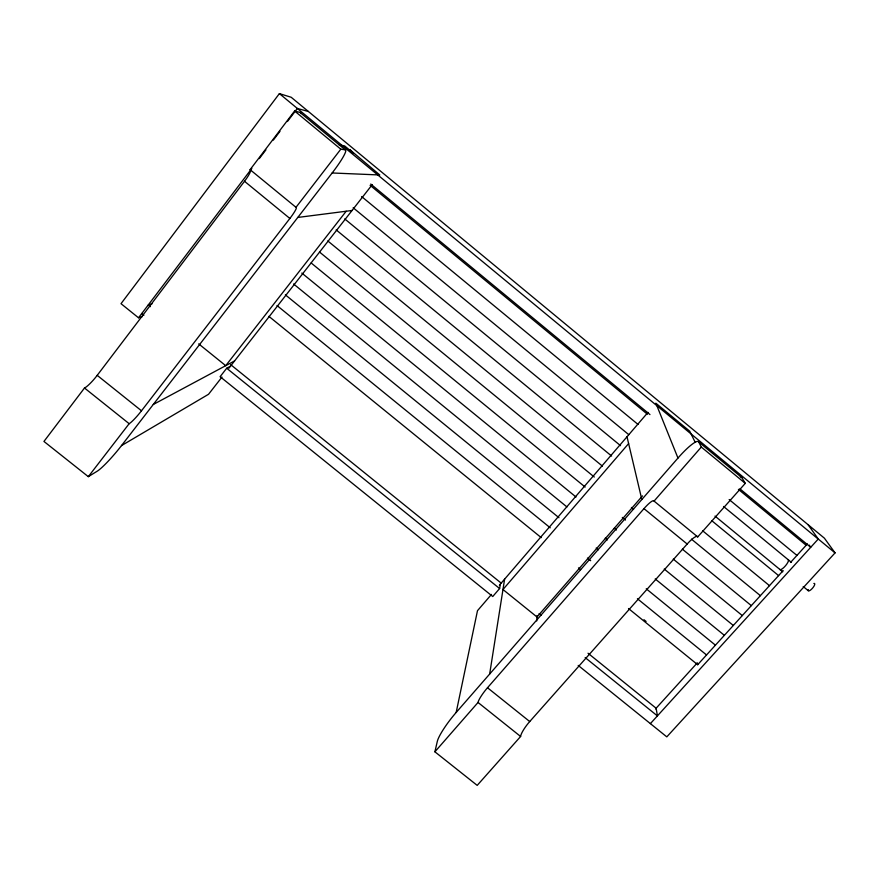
<?xml version="1.0" encoding="UTF-8"?>
<svg xmlns="http://www.w3.org/2000/svg" width="879" height="879" viewBox="0 0 879 879"><rect width="100%" height="100%" fill="white"/><g stroke="black" fill="none" stroke-linecap="round" stroke-linejoin="round"><path stroke-width="1.32" d="M536.706 620.937L537.08 615.476M489.658 674.061L504.612 579.14M230.485 366.18L226.705 368.235L220.113 376.684L492.745 596.522L499.613 588.534L500.36 584.096M456.179 712.451L677.973 458.058A28.359 5.142 -49.9 0 1 698.739 441.983L741.843 477.605L745.26 483.362L697.728 536.915A14.262 3.186 -50.2 0 0 687.169 544.024L529.729 721.549A13.877 2.967 -52.3 0 0 520.61 736.481L477.198 785.386L434.896 751.809L437.302 741.436A27.238 4.659 -52.3 0 1 456.179 712.451L477.484 610.696L491.482 594.413M578.206 665.425L666.798 736.866L835.05 552.891L824.403 538.19L291.202 97.272L279.39 93.613L121.016 303.684L138.519 317.791L142.442 316.55M84.494 388.002L43.95 441.445L88.318 476.66L97.217 471.199A27.82 3.45 -49.8 0 0 121.511 445.598L332.152 172.976A28.985 3.813 -51.6 0 0 345.26 149.848L299.97 112.424L294.597 111.007L250.097 169.669A14.657 2.56 -51.4 0 1 244.505 181.283L97.206 375.344A14.262 2.384 -49.7 0 1 84.494 388.002L129.158 423.689A14.218 1.824 -50 0 0 141.497 410.79L289.872 218.464A14.624 1.956 -51.3 0 0 295.992 207.323L340.81 149.188L345.26 149.848M138.519 317.791L251.844 168.416M259.294 158.605L265.908 149.88M273.358 140.069L279.972 131.345M287.411 121.533L297.344 108.447L308.408 111.501M88.318 476.66L129.158 423.689M346.183 211.235L225.716 365.686L198.698 343.876M221.98 377.069L208.543 394.275L121.511 445.598M228.848 368.268L372.224 184.656M499.36 585.249L647.999 412.361M628.617 443.598L502.975 589.523L536.981 616.97L642.494 495.877M434.896 751.809L478.033 702.464A13.91 2.461 -52.1 0 1 487.504 687.752L643.977 508.633A14.295 2.637 -50.3 0 1 654.064 501.096L701.31 447.059L698.739 441.983M655.525 708.881L697.036 663.151M628.507 608.532L697.673 664.722L783.167 570.581M790.507 562.505L807.383 543.914M650.383 723.626L818.261 539.014L808.219 524.895M153.276 404.483L234.572 360.939M152.001 303.848L148.276 304.936L150.408 306.65M297.794 217.443L352.072 210.477M332.152 172.976L379.783 174.976L349.842 149.672L353.413 153.177L344.601 145.892L339.195 145.002M97.206 375.344L141.497 410.79M487.504 687.752L529.729 721.549M478.033 702.464L520.61 736.481M141.761 313.506L143.892 315.231M230.65 364.631L501.524 583.392M539.047 613.696L541.178 615.41M588.007 653.229L656.119 708.232L657.415 715.902L585.161 657.58M226.705 368.235L499.613 588.534M268.853 316.33L541.255 537.64M578.503 567.9L580.623 569.625M285.356 294.839L558.945 517.698M596.204 548.046L598.335 549.782M646.241 588.798L715.429 645.164M277.006 305.54L550.254 527.818M587.458 558.088L590.655 560.681M637.429 598.742L706.54 654.954M643.966 619.717L646.098 621.453M311.155 262.975L585.139 487.043M622.31 517.434L625.496 520.038M673.281 559.121L742.305 615.575M301.816 273.061L576.02 497.009M614.278 528.257L616.41 529.993M664.238 569.054L733.317 625.474M293.564 283.972L566.933 506.93M605.224 538.168L607.356 539.904M655.218 578.942L724.362 635.33M250.097 169.669L295.992 207.323M654.064 501.096L697.728 536.915M327.801 240.956L602.412 466.123M691.465 539.157L760.39 595.665M244.505 181.283L289.872 218.464M643.977 508.633L687.169 544.024M319.462 251.987L594.292 477.033M631.43 507.447L633.55 509.183M682.357 549.155L751.336 605.631M353.171 207.763L628.76 434.644M803.208 586.546L808.23 590.677M715.012 516.094L782.739 571.811M344.733 218.915L620.541 445.664M711.759 520.676L778.596 575.613M336.174 229.891L611.619 456.047M702.728 530.861L769.477 585.656M294.597 111.007L340.81 149.188M701.31 447.059L745.26 483.362M370.729 184.041L649.955 414.569M739.854 488.79L810.713 547.298L809.229 545.079M370.136 185.326L647.405 414.229M738.426 489.361L806.153 545.277M361.632 196.566L638.066 424.458M729.152 499.547L796.934 555.418M723.549 506.48L791.353 562.329M279.39 93.613L818.206 539.058M818.261 539.014L835.05 552.891M695.091 442.071L689.718 431.182L655.866 403.208L677.973 458.058M697.201 662.975L697.673 664.722M627.013 436.775L641.824 499.514M813.844 583.469A4.791 1.461 -49.3 0 1 814.13 585.908A4.791 1.461 -49.3 0 1 809.988 590.435A4.791 1.461 -49.3 0 1 808.273 589.556M788.013 559.549A6.505 1.824 -49.4 0 1 785.584 565.658A6.505 1.824 -49.4 0 1 779.706 569.416M740.349 476.868A28.282 6.208 -49.6 0 1 741.843 477.605M299.97 112.424A29.073 4.988 -51.9 0 1 300.728 113.567"/></g></svg>
